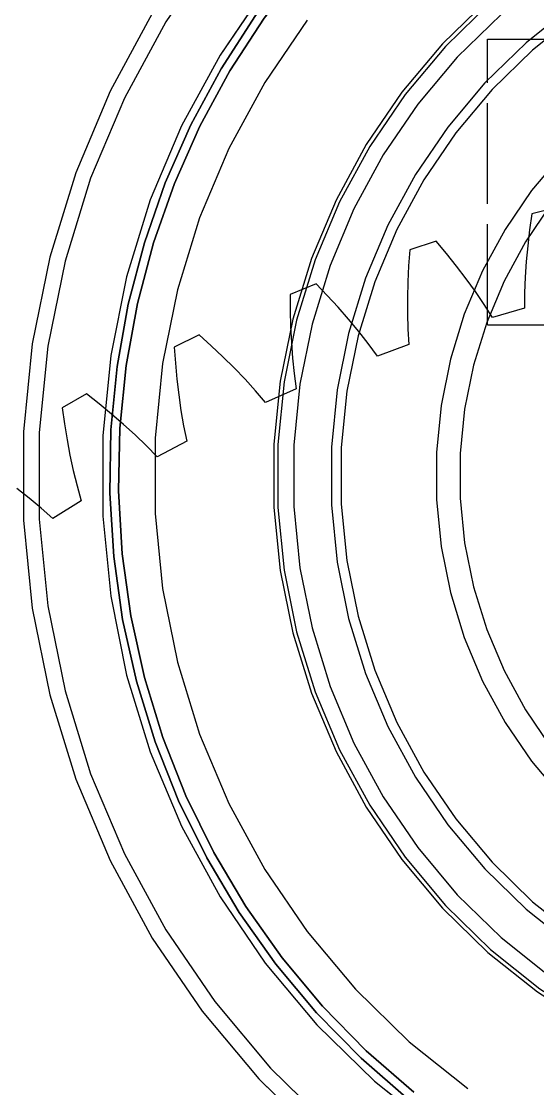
# Model space of a CAD drawing. Header units: millimetres. Extents: x -9 to 234, y -53 to 196.
# Drawn here: x 14.08 to 20.58, y 137.99 to 151.42 of the extents above; entities that cross this region are included whole.
import ezdxf

# ---------------------------------------------------------------- set-up
doc = ezdxf.new("R2010")
doc.units = ezdxf.units.MM
doc.linetypes.add('DASHED', pattern=[1.524, 1.27, -0.254])
doc.layers.add('HIDDEN', color=8, linetype='DASHED')
doc.layers.add('VISIBLE', color=7, linetype='CONTINUOUS')

msp = doc.modelspace()

# ---------------------------------------------------------------- linework, layer by layer
at = {"layer": 'HIDDEN'}
for points in [[(19.25, 153.77487), (18.62808, 153.27323), (18.04794, 152.72381), (17.51322, 152.13008), (17.02732, 151.49578), (16.59329, 150.82493), (16.21386, 150.12174), (15.89144, 149.39066), (15.62806, 148.6363), (15.42538, 147.86342), (15.28467, 147.07689), (15.20683, 146.28167), (15.19235, 145.48278), (15.24131, 144.68526), (15.35341, 143.89415), (15.52794, 143.11442), (15.76381, 142.35101), (16.05951, 141.60872), (16.4132, 140.89224), (16.82263, 140.2061), (17.28522, 139.55461), (17.79806, 138.94188), (18.3579, 138.37179), (18.96123, 137.84793)], [(19.35, 153.71202), (18.73173, 153.21762), (18.15472, 152.67563), (17.62262, 152.08949), (17.1388, 151.4629), (16.70633, 150.79983), (16.32794, 150.10448), (16.00603, 149.38124), (15.74263, 148.63471), (15.53942, 147.86959), (15.39767, 147.09075), (15.31829, 146.3031), (15.30178, 145.51163), (15.34824, 144.72136), (15.45739, 143.93728), (15.62851, 143.16436), (15.86055, 142.40748), (16.15202, 141.67146), (16.50108, 140.96093), (16.90552, 140.2804), (17.36278, 139.63417), (17.86997, 139.02635), (18.42387, 138.46077), (19.02099, 137.94101)], [(16.51343, 152.3177), (15.89793, 151.41493), (15.37538, 150.45537), (14.95097, 149.44854), (14.62891, 148.40446), (14.41241, 147.3335), (14.30362, 146.24631), (14.30362, 145.15369), (14.41241, 144.0665), (14.62891, 142.99554), (14.95097, 141.95146), (15.37538, 140.94463), (15.89793, 139.98507), (16.51343, 139.0823), (17.21575, 138.24531), (17.99792, 137.4824)], [(17.15113, 151.83465), (16.58056, 150.99778), (16.09616, 150.10826), (15.70272, 149.17492), (15.40417, 148.20706), (15.20348, 147.21427), (15.10263, 146.20643), (15.10263, 145.19357), (15.20348, 144.18573), (15.40417, 143.19294), (15.70272, 142.22508), (16.09616, 141.29174), (16.58056, 140.40222), (17.15113, 139.56535), (17.80219, 138.78944), (18.52727, 138.08222), (19.31916, 137.45071)], [(19.95651, 151.69825), (19.38559, 151.14138), (18.87294, 150.53044), (18.42367, 149.87148), (18.04225, 149.17107), (17.73246, 148.43616), (17.49738, 147.67406), (17.33935, 146.89234), (17.25994, 146.09877), (17.25994, 145.30123), (17.33935, 144.50766), (17.49738, 143.72594), (17.73246, 142.96384), (18.04225, 142.22893), (18.42367, 141.52852), (18.87294, 140.86956), (19.38559, 140.25862), (19.95651, 139.70175), (20.58005, 139.2045), (21.25, 138.7718), (21.9597, 138.40795), (22.70211, 138.11658), (23.46983, 137.90058)], [(19.95651, 151.69825), (19.38559, 151.14138), (18.87294, 150.53044), (18.42367, 149.87148), (18.04225, 149.17107), (17.73246, 148.43616), (17.49738, 147.67406), (17.33935, 146.89234), (17.25994, 146.09877), (17.25994, 145.30123), (17.33935, 144.50766), (17.49738, 143.72594), (17.73246, 142.96384), (18.04225, 142.22893), (18.42367, 141.52852), (18.87294, 140.86956), (19.38559, 140.25862), (19.95651, 139.70175), (20.58005, 139.2045), (21.25, 138.7718), (21.9597, 138.40795), (22.70211, 138.11658), (23.46983, 137.90058)], [(19.95651, 151.69825), (19.38559, 151.14138), (18.87294, 150.53044), (18.42367, 149.87148), (18.04225, 149.17107), (17.73246, 148.43616), (17.49738, 147.67406), (17.33935, 146.89234), (17.25994, 146.09877), (17.25994, 145.30123), (17.33935, 144.50766), (17.49738, 143.72594), (17.73246, 142.96384), (18.04225, 142.22893), (18.42367, 141.52852), (18.87294, 140.86956), (19.38559, 140.25862), (19.95651, 139.70175), (20.58005, 139.2045), (21.25, 138.7718), (21.9597, 138.40795), (22.70211, 138.11658), (23.46983, 137.90058)], [(19.95651, 151.69825), (19.38559, 151.14138), (18.87294, 150.53044), (18.42367, 149.87148), (18.04225, 149.17107), (17.73246, 148.43616), (17.49738, 147.67406), (17.33935, 146.89234), (17.25994, 146.09877), (17.25994, 145.30123), (17.33935, 144.50766), (17.49738, 143.72594), (17.73246, 142.96384), (18.04225, 142.22893), (18.42367, 141.52852), (18.87294, 140.86956), (19.38559, 140.25862), (19.95651, 139.70175), (20.58005, 139.2045), (21.25, 138.7718), (21.9597, 138.40795), (22.70211, 138.11658), (23.46983, 137.90058)], [(19.9896, 151.66076), (19.42224, 151.10737), (18.9128, 150.50025), (18.46634, 149.84541), (18.0873, 149.14938), (17.77944, 148.41906), (17.54584, 147.66172), (17.38879, 146.88489), (17.30988, 146.09627), (17.30988, 145.30373), (17.38879, 144.51511), (17.54584, 143.73828), (17.77944, 142.98094), (18.0873, 142.25062), (18.46634, 141.55459), (18.9128, 140.89975), (19.42224, 140.29263), (19.9896, 139.73924), (20.60924, 139.24509), (21.275, 138.8151), (21.98027, 138.45353), (22.71803, 138.16398), (23.48096, 137.94932)], [(19.9896, 151.66076), (19.42224, 151.10737), (18.9128, 150.50025), (18.46634, 149.84541), (18.0873, 149.14938), (17.77944, 148.41906), (17.54584, 147.66172), (17.38879, 146.88489), (17.30988, 146.09627), (17.30988, 145.30373), (17.38879, 144.51511), (17.54584, 143.73828), (17.77944, 142.98094), (18.0873, 142.25062), (18.46634, 141.55459), (18.9128, 140.89975), (19.42224, 140.29263), (19.9896, 139.73924), (20.60924, 139.24509), (21.275, 138.8151), (21.98027, 138.45353), (22.71803, 138.16398), (23.48096, 137.94932)], [(21.00369, 151.60625), (20.43672, 151.15411), (19.91759, 150.64776), (19.45145, 150.09223), (19.04294, 149.49306), (18.69611, 148.85618), (18.41443, 148.18794), (18.20068, 147.49498), (18.05698, 146.78417), (17.98478, 146.06259), (17.98478, 145.33741), (18.05698, 144.61583), (18.20068, 143.90502), (18.41443, 143.21206), (18.69611, 142.54382), (19.04294, 141.90694), (19.45145, 141.30777), (19.91759, 140.75224), (20.43672, 140.24589), (21.00369, 139.79375)], [(15.72727, 151.51922), (15.19519, 150.54214), (14.76303, 149.51694), (14.4351, 148.45381), (14.21465, 147.36331), (14.10387, 146.25628), (14.10387, 145.14372), (14.21465, 144.03669), (14.4351, 142.94619), (14.76303, 141.88306), (15.19519, 140.85786), (15.72727, 139.88078), (16.354, 138.96154), (17.06914, 138.10927), (17.86559, 137.33244)], [(17.67724, 151.43614), (17.14374, 150.65363), (16.6908, 149.8219), (16.32292, 148.94919), (16.04377, 148.0442), (15.85611, 147.1159), (15.76181, 146.17354), (15.76181, 145.22646), (15.85611, 144.2841), (16.04377, 143.3558), (16.32292, 142.45081), (16.6908, 141.5781), (17.14374, 140.74637), (17.67724, 139.96386), (18.28601, 139.23836), (18.96398, 138.57708), (19.70444, 137.98659)], [(17.67724, 151.43614), (17.14374, 150.65363), (16.6908, 149.8219), (16.32292, 148.94919), (16.04377, 148.0442), (15.85611, 147.1159), (15.76181, 146.17354), (15.76181, 145.22646), (15.85611, 144.2841), (16.04377, 143.3558), (16.32292, 142.45081), (16.6908, 141.5781), (17.14374, 140.74637), (17.67724, 139.96386), (18.28601, 139.23836), (18.96398, 138.57708), (19.70444, 137.98659)], [(20.12193, 151.5108), (19.56885, 150.97134), (19.07222, 150.37948), (18.637, 149.74112), (18.26749, 149.0626), (17.96738, 148.35066), (17.73965, 147.61237), (17.58656, 146.85508), (17.50963, 146.08631), (17.50963, 145.31369), (17.58656, 144.54492), (17.73965, 143.78763), (17.96738, 143.04934), (18.26749, 142.3374), (18.637, 141.65888), (19.07222, 141.02052), (19.56885, 140.42866), (20.12193, 139.8892), (20.72599, 139.40748)], [(20.12193, 151.5108), (19.56885, 150.97134), (19.07222, 150.37948), (18.637, 149.74112), (18.26749, 149.0626), (17.96738, 148.35066), (17.73965, 147.61237), (17.58656, 146.85508), (17.50963, 146.08631), (17.50963, 145.31369), (17.58656, 144.54492), (17.73965, 143.78763), (17.96738, 143.04934), (18.26749, 142.3374), (18.637, 141.65888), (19.07222, 141.02052), (19.56885, 140.42866), (20.12193, 139.8892), (20.72599, 139.40748)], [(21.07623, 151.50536), (20.51895, 151.06094), (20.00868, 150.56324), (19.5505, 150.0172), (19.14897, 149.42826), (18.80807, 148.80227), (18.5312, 148.14544), (18.3211, 147.46432), (18.17986, 146.76565), (18.10889, 146.0564), (18.10889, 145.3436), (18.17986, 144.63435), (18.3211, 143.93568), (18.5312, 143.25456), (18.80807, 142.59773), (19.14897, 141.97174), (19.5505, 141.3828), (20.00868, 140.83676), (20.51895, 140.33906), (21.07623, 139.89464)], [(19.95, 147.6), (19.95, 151.2)], [(19.95, 147.6), (19.95, 151.2)], [(19.95, 151.2), (30.55, 151.2)], [(19.95, 151.2), (30.55, 151.2)], [(20.88834, 149.74703), (20.50706, 149.29264), (20.17292, 148.80254), (19.88924, 148.28161), (19.65883, 147.73502), (19.48399, 147.16821), (19.36646, 146.5868), (19.3074, 145.99658), (19.3074, 145.40342), (19.36646, 144.8132), (19.48399, 144.23179), (19.65883, 143.66498), (19.88924, 143.11839), (20.17292, 142.59746), (20.50706, 142.10736), (20.88834, 141.65297)], [(20.88834, 149.74703), (20.50706, 149.29264), (20.17292, 148.80254), (19.88924, 148.28161), (19.65883, 147.73502), (19.48399, 147.16821), (19.36646, 146.5868), (19.3074, 145.99658), (19.3074, 145.40342), (19.36646, 144.8132), (19.48399, 144.23179), (19.65883, 143.66498), (19.88924, 143.11839), (20.17292, 142.59746), (20.50706, 142.10736), (20.88834, 141.65297)], [(20.7462, 149.11149), (20.42891, 148.64611), (20.15953, 148.15144), (19.94074, 147.63241), (19.77471, 147.09418), (19.66311, 146.54209), (19.60702, 145.98163), (19.60702, 145.41837), (19.66311, 144.85791), (19.77471, 144.30582), (19.94074, 143.76759), (20.15953, 143.24856), (20.42891, 142.75389), (20.7462, 142.28851)], [(20.7462, 149.11149), (20.42891, 148.64611), (20.15953, 148.15144), (19.94074, 147.63241), (19.77471, 147.09418), (19.66311, 146.54209), (19.60702, 145.98163), (19.60702, 145.41837), (19.66311, 144.85791), (19.77471, 144.30582), (19.94074, 143.76759), (20.15953, 143.24856), (20.42891, 142.75389), (20.7462, 142.28851)], [(20.85045, 149.08461), (20.51023, 148.99978)], [(20.85045, 149.08461), (20.51023, 148.99978)], [(20.51023, 148.99978), (20.48164, 148.79867)], [(20.51023, 148.99978), (20.48164, 148.79867)], [(20.48164, 148.79867), (20.45801, 148.59859)], [(20.48164, 148.79867), (20.45801, 148.59859)], [(19.30394, 148.65388), (18.97046, 148.54553)], [(19.30394, 148.65388), (18.97046, 148.54553)], [(19.43475, 148.49848), (19.30394, 148.65388)], [(19.43475, 148.49848), (19.30394, 148.65388)], [(18.97046, 148.54553), (18.95597, 148.34291)], [(18.97046, 148.54553), (18.95597, 148.34291)], [(19.56082, 148.34132), (19.43475, 148.49848)], [(19.56082, 148.34132), (19.43475, 148.49848)], [(20.45801, 148.59859), (20.43953, 148.39964)], [(20.45801, 148.59859), (20.43953, 148.39964)], [(18.95597, 148.34291), (18.94636, 148.14167)], [(18.95597, 148.34291), (18.94636, 148.14167)], [(19.68192, 148.1824), (19.56082, 148.34132)], [(19.68192, 148.1824), (19.56082, 148.34132)], [(20.43953, 148.39964), (20.42644, 148.20193)], [(20.43953, 148.39964), (20.42644, 148.20193)], [(20.42644, 148.20193), (20.41906, 148.0056)], [(20.42644, 148.20193), (20.41906, 148.0056)], [(17.79123, 148.11632), (17.46613, 147.98497)], [(17.79123, 148.11632), (17.46613, 147.98497)], [(17.93257, 147.97042), (17.79123, 148.11632)], [(17.93257, 147.97042), (17.79123, 148.11632)], [(18.94636, 148.14167), (18.9418, 147.94192)], [(18.94636, 148.14167), (18.9418, 147.94192)], [(19.79779, 148.02167), (19.68192, 148.1824)], [(19.79779, 148.02167), (19.68192, 148.1824)], [(17.46613, 147.98497), (17.46581, 147.78184)], [(17.46613, 147.98497), (17.46581, 147.78184)], [(18.06929, 147.82245), (17.93257, 147.97042)], [(18.06929, 147.82245), (17.93257, 147.97042)], [(18.9418, 147.94192), (18.94253, 147.74378)], [(18.9418, 147.94192), (18.94253, 147.74378)], [(19.90809, 147.85908), (19.79779, 148.02167)], [(19.90809, 147.85908), (19.79779, 148.02167)], [(20.41906, 148.0056), (20.4178, 147.81079)], [(20.41906, 148.0056), (20.4178, 147.81079)], [(18.20118, 147.67236), (18.06929, 147.82245)], [(18.20118, 147.67236), (18.06929, 147.82245)], [(20.01239, 147.69454), (19.90809, 147.85908)], [(20.01239, 147.69454), (19.90809, 147.85908)], [(20.4178, 147.81079), (20.01239, 147.69454)], [(20.4178, 147.81079), (20.01239, 147.69454)], [(17.46581, 147.78184), (17.47025, 147.58042)], [(17.46581, 147.78184), (17.47025, 147.58042)], [(18.32798, 147.5201), (18.20118, 147.67236)], [(18.32798, 147.5201), (18.20118, 147.67236)], [(18.94253, 147.74378), (18.94886, 147.54741)], [(18.94253, 147.74378), (18.94886, 147.54741)], [(17.47025, 147.58042), (17.47964, 147.38084)], [(17.47025, 147.58042), (17.47964, 147.38084)], [(18.94886, 147.54741), (18.9612, 147.35298)], [(18.94886, 147.54741), (18.9612, 147.35298)], [(19.95, 147.6), (30.55, 147.6)], [(19.95, 147.6), (30.55, 147.6)], [(16.31971, 147.47456), (16.00456, 147.32085)], [(16.31971, 147.47456), (16.00456, 147.32085)], [(16.47088, 147.33887), (16.31971, 147.47456)], [(16.47088, 147.33887), (16.31971, 147.47456)], [(18.44936, 147.3656), (18.32798, 147.5201)], [(18.44936, 147.3656), (18.32798, 147.5201)], [(16.00456, 147.32085), (16.01842, 147.11819)], [(16.00456, 147.32085), (16.01842, 147.11819)], [(16.61759, 147.20079), (16.47088, 147.33887)], [(16.61759, 147.20079), (16.47088, 147.33887)], [(17.47964, 147.38084), (17.4942, 147.18323)], [(17.47964, 147.38084), (17.4942, 147.18323)], [(18.56488, 147.20874), (18.44936, 147.3656)], [(18.56488, 147.20874), (18.44936, 147.3656)], [(18.9612, 147.35298), (18.56488, 147.20874)], [(18.9612, 147.35298), (18.56488, 147.20874)], [(16.75963, 147.06027), (16.61759, 147.20079)], [(16.75963, 147.06027), (16.61759, 147.20079)], [(17.4942, 147.18323), (17.51421, 146.98778)], [(17.4942, 147.18323), (17.51421, 146.98778)], [(16.01842, 147.11819), (16.0369, 146.91757)], [(16.01842, 147.11819), (16.0369, 146.91757)], [(16.89674, 146.91723), (16.75963, 147.06027)], [(16.89674, 146.91723), (16.75963, 147.06027)], [(16.0369, 146.91757), (16.06019, 146.71913)], [(16.0369, 146.91757), (16.06019, 146.71913)], [(17.0286, 146.77157), (16.89674, 146.91723)], [(17.0286, 146.77157), (16.89674, 146.91723)], [(17.51421, 146.98778), (17.54007, 146.79469)], [(17.51421, 146.98778), (17.54007, 146.79469)], [(14.89655, 146.7317), (14.59289, 146.55639)], [(14.89655, 146.7317), (14.59289, 146.55639)], [(15.05681, 146.6069), (14.89655, 146.7317)], [(15.05681, 146.6069), (14.89655, 146.7317)], [(17.15479, 146.62315), (17.0286, 146.77157)], [(17.15479, 146.62315), (17.0286, 146.77157)], [(17.54007, 146.79469), (17.15479, 146.62315)], [(17.54007, 146.79469), (17.15479, 146.62315)], [(15.2128, 146.47939), (15.05681, 146.6069)], [(15.2128, 146.47939), (15.05681, 146.6069)], [(16.06019, 146.71913), (16.08849, 146.52302)], [(16.06019, 146.71913), (16.08849, 146.52302)], [(14.59289, 146.55639), (14.62084, 146.35519)], [(14.59289, 146.55639), (14.62084, 146.35519)], [(15.36429, 146.34911), (15.2128, 146.47939)], [(15.36429, 146.34911), (15.2128, 146.47939)], [(16.08849, 146.52302), (16.12209, 146.32943)], [(16.08849, 146.52302), (16.12209, 146.32943)], [(14.62084, 146.35519), (14.65327, 146.15635)], [(14.62084, 146.35519), (14.65327, 146.15635)], [(15.51105, 146.21599), (15.36429, 146.34911)], [(15.51105, 146.21599), (15.36429, 146.34911)], [(16.12209, 146.32943), (16.16136, 146.13862)], [(16.12209, 146.32943), (16.16136, 146.13862)], [(15.65275, 146.07988), (15.51105, 146.21599)], [(15.65275, 146.07988), (15.51105, 146.21599)], [(14.65327, 146.15635), (14.69035, 145.96001)], [(14.65327, 146.15635), (14.69035, 145.96001)], [(15.78898, 145.94062), (15.65275, 146.07988)], [(15.78898, 145.94062), (15.65275, 146.07988)], [(16.16136, 146.13862), (15.78898, 145.94062)], [(16.16136, 146.13862), (15.78898, 145.94062)], [(14.69035, 145.96001), (14.73226, 145.76635)], [(14.69035, 145.96001), (14.73226, 145.76635)], [(14.73226, 145.76635), (14.77928, 145.57558)], [(14.73226, 145.76635), (14.77928, 145.57558)], [(14.17764, 145.41979), (14.02196, 145.54236)], [(14.17764, 145.41979), (14.02196, 145.54236)], [(14.77928, 145.57558), (14.83177, 145.38797)], [(14.77928, 145.57558), (14.83177, 145.38797)], [(14.32849, 145.2939), (14.17764, 145.41979)], [(14.32849, 145.2939), (14.17764, 145.41979)], [(14.83177, 145.38797), (14.47411, 145.16448)], [(14.83177, 145.38797), (14.47411, 145.16448)], [(14.47411, 145.16448), (14.32849, 145.2939)], [(14.47411, 145.16448), (14.32849, 145.2939)]]:
    msp.add_lwpolyline(points, dxfattribs=at)
at = {"layer": 'VISIBLE'}
for points in [[(18.96123, 137.84793), (18.3579, 138.37179), (17.79806, 138.94188), (17.28522, 139.55461), (16.82263, 140.2061), (16.4132, 140.89224), (16.05951, 141.60872), (15.76381, 142.35101), (15.52794, 143.11442), (15.35341, 143.89415), (15.24131, 144.68526), (15.19235, 145.48278), (15.20683, 146.28167), (15.28467, 147.07689), (15.42538, 147.86342), (15.62806, 148.6363), (15.89144, 149.39066), (16.21386, 150.12174), (16.59329, 150.82493), (17.02732, 151.49578), (17.51322, 152.13008), (18.04794, 152.72381), (18.62808, 153.27323), (19.25, 153.77487)], [(19.02099, 137.94101), (18.42387, 138.46077), (17.86997, 139.02635), (17.36278, 139.63417), (16.90552, 140.2804), (16.50108, 140.96093), (16.15202, 141.67146), (15.86055, 142.40748), (15.62851, 143.16436), (15.45739, 143.93728), (15.34824, 144.72136), (15.30178, 145.51163), (15.31829, 146.3031), (15.39767, 147.09075), (15.53942, 147.86959), (15.74263, 148.63471), (16.00603, 149.38124), (16.32794, 150.10448), (16.70633, 150.79983), (17.1388, 151.4629), (17.62262, 152.08949), (18.15472, 152.67563), (18.73173, 153.21762), (19.35, 153.71202)], [(16.51343, 152.3177), (15.89793, 151.41493), (15.37538, 150.45537), (14.95097, 149.44854), (14.62891, 148.40446), (14.41241, 147.3335), (14.30362, 146.24631), (14.30362, 145.15369), (14.41241, 144.0665), (14.62891, 142.99554), (14.95097, 141.95146), (15.37538, 140.94463), (15.89793, 139.98507), (16.51343, 139.0823), (17.21575, 138.24531), (17.99792, 137.4824)], [(17.15113, 151.83465), (16.58056, 150.99778), (16.09616, 150.10826), (15.70272, 149.17492), (15.40417, 148.20706), (15.20348, 147.21427), (15.10263, 146.20643), (15.10263, 145.19357), (15.20348, 144.18573), (15.40417, 143.19294), (15.70272, 142.22508), (16.09616, 141.29174), (16.58056, 140.40222), (17.15113, 139.56535), (17.80219, 138.78944), (18.52727, 138.08222), (19.31916, 137.45071)], [(15.72727, 151.51922), (15.19519, 150.54214), (14.76303, 149.51694), (14.4351, 148.45381), (14.21465, 147.36331), (14.10387, 146.25628), (14.10387, 145.14372), (14.21465, 144.03669), (14.4351, 142.94619), (14.76303, 141.88306), (15.19519, 140.85786), (15.72727, 139.88078), (16.354, 138.96154), (17.06914, 138.10927), (17.86559, 137.33244)]]:
    msp.add_lwpolyline(points, dxfattribs=at)

doc.saveas('drawing.dxf')
